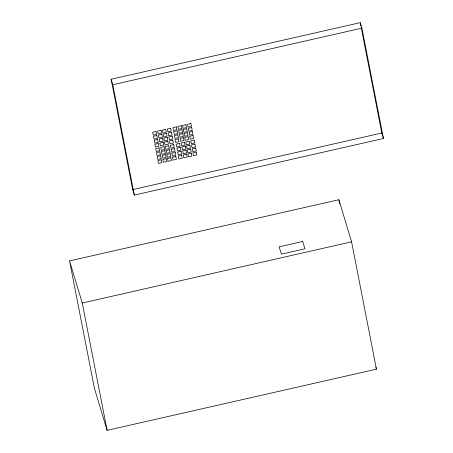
<?xml version="1.0" encoding="UTF-8"?>
<svg xmlns="http://www.w3.org/2000/svg" width="453" height="453" viewBox="0 0 453 453"><rect width="100%" height="100%" fill="white"/><g stroke="black" fill="none" stroke-linecap="round" stroke-linejoin="round"><path stroke-width="0.68" d="M111.132 79.247L360.254 22.65L361.913 28.143L383.448 138.499L134.326 195.096L132.672 189.603L111.132 79.247L112.791 84.739L134.326 195.096M112.791 84.739L361.913 28.143M132.672 189.603L381.794 133.006L383.448 138.499M69.552 260.905L338.872 199.722L351.585 241.834L376.437 369.167L107.112 430.35L94.4 388.238L69.552 260.905L82.265 303.017L107.112 430.35M82.265 303.017L351.585 241.834M375.831 367.162L376.437 369.167M360.254 22.65L360.933 26.121M361.205 27.508L381.794 133.006M338.872 199.722L339.682 203.873M181.285 125.685L177.916 126.449L178.471 129.281L181.834 128.516L181.285 125.685M156.081 131.523L152.712 132.287L153.267 135.113L156.63 134.348L156.081 131.523M161.064 130.345L157.695 131.11L158.25 133.941L161.613 133.176L161.064 130.345M176.296 126.863L172.933 127.627L173.482 130.453L176.851 129.688L176.296 126.863M185.923 124.739L182.559 125.504L183.108 128.335L186.477 127.57L185.923 124.739M190.906 123.567L187.542 124.332L188.091 127.157L191.46 126.393L190.906 123.567M165.702 129.399L162.338 130.17L162.887 132.995L166.257 132.231L165.702 129.399M170.69 128.227L167.321 128.992L167.876 131.817L171.24 131.053L170.69 128.227M182.055 129.671L178.686 130.436L179.241 133.267L182.604 132.497L182.055 129.671M156.851 135.509L153.482 136.274L154.037 139.099L157.401 138.335L156.851 135.509M161.834 134.331L158.465 135.096L159.02 137.927L162.384 137.163L161.834 134.331M177.072 130.843L173.703 131.613L174.258 134.439L177.621 133.675L177.072 130.843M186.693 128.726L183.329 129.49L183.878 132.321L187.248 131.557L186.693 128.726M191.681 127.553L188.312 128.318L188.867 131.144L192.231 130.379L191.681 127.553M166.478 133.386L163.108 134.15L163.663 136.982L167.027 136.217L166.478 133.386M171.461 132.214L168.091 132.978L168.646 135.804L172.01 135.039L171.461 132.214M177.831 134.796L174.467 135.56L175.017 138.392L178.386 137.621L177.831 134.796M182.819 133.618L179.45 134.382L180.005 137.214L183.369 136.449L182.819 133.618M157.616 139.456L154.246 140.22L154.801 143.052L158.165 142.287L157.616 139.456M162.599 138.278L159.23 139.043L159.784 141.874L163.148 141.109L162.599 138.278M172.225 136.16L168.856 136.925L169.411 139.756L172.774 138.992L172.225 136.16M187.457 132.678L184.094 133.442L184.643 136.268L188.012 135.504L187.457 132.678M192.44 131.5L189.077 132.265L189.626 135.096L192.995 134.331L192.44 131.5M167.236 137.338L163.873 138.103L164.422 140.928L167.791 140.164L167.236 137.338M178.437 138.833L175.073 139.598L175.622 142.429L178.992 141.664L178.437 138.833M183.42 137.655L180.056 138.42L180.605 141.251L183.975 140.487L183.42 137.655M158.216 143.493L154.852 144.258L155.402 147.089L158.771 146.325L158.216 143.493M163.199 142.316L159.835 143.08L160.385 145.911L163.754 145.147L163.199 142.316M172.825 140.198L169.462 140.962L170.011 143.794L173.38 143.029L172.825 140.198M188.063 136.715L184.694 137.48L185.249 140.305L188.618 139.541L188.063 136.715M193.046 135.538L189.682 136.302L190.232 139.133L193.601 138.369L193.046 135.538M167.842 141.376L164.479 142.14L165.028 144.971L168.397 144.207L167.842 141.376M159.105 147.871L155.741 148.635L156.291 151.461L159.66 150.696L159.105 147.871M164.088 146.693L160.724 147.457L161.274 150.288L164.643 149.524L164.088 146.693M168.731 145.747L165.362 146.512L165.917 149.343L169.286 148.578L168.731 145.747M173.714 144.575L170.351 145.339L170.9 148.165L174.269 147.401L173.714 144.575M179.524 143.386L176.155 144.15L176.71 146.976L180.073 146.211L179.524 143.386M184.507 142.208L181.138 142.972L181.693 145.804L185.062 145.034L184.507 142.208M194.133 140.09L190.764 140.855L191.319 143.68L194.682 142.916L194.133 140.09M189.15 141.262L185.781 142.027L186.336 144.858L189.699 144.094L189.15 141.262M159.875 151.857L156.511 152.621L157.061 155.447L160.43 154.683L159.875 151.857M164.858 150.679L161.495 151.444L162.044 154.275L165.413 153.51L164.858 150.679M169.501 149.733L166.138 150.498L166.687 153.329L170.056 152.565L169.501 149.733M174.484 148.561L171.121 149.326L171.67 152.151L175.039 151.387L174.484 148.561M180.294 147.367L176.93 148.137L177.48 150.962L180.849 150.198L180.294 147.367M185.277 146.194L181.913 146.959L182.463 149.784L185.832 149.02L185.277 146.194M194.903 144.071L191.534 144.841L192.089 147.667L195.458 146.902L194.903 144.071M189.92 145.249L186.551 146.013L187.106 148.844L190.47 148.08L189.92 145.249M160.639 155.804L157.276 156.568L157.825 159.399L161.194 158.635L160.639 155.804M165.622 154.626L162.259 155.39L162.808 158.222L166.177 157.457L165.622 154.626M175.249 152.508L171.885 153.273L172.434 156.104L175.804 155.339L175.249 152.508M170.266 153.686L166.897 154.45L167.451 157.276L170.815 156.511L170.266 153.686M186.041 150.141L182.672 150.906L183.227 153.737L186.596 152.972L186.041 150.141M181.058 151.319L177.689 152.083L178.244 154.915L181.608 154.145L181.058 151.319M190.685 149.201L187.316 149.966L187.87 152.791L191.234 152.027L190.685 149.201M195.668 148.023L192.299 148.788L192.853 151.619L196.217 150.849L195.668 148.023M161.245 159.841L157.876 160.605L158.431 163.437L161.795 162.672L161.245 159.841M166.228 158.663L162.859 159.428L163.414 162.259L166.778 161.495L166.228 158.663M175.855 156.545L172.485 157.31L173.04 160.141L176.404 159.377L175.855 156.545M170.872 157.723L167.502 158.488L168.057 161.319L171.421 160.549L170.872 157.723M186.647 154.179L183.278 154.943L183.833 157.774L187.197 157.01L186.647 154.179M181.664 155.356L178.295 156.121L178.85 158.952L182.214 158.188L181.664 155.356M191.285 153.239L187.921 154.003L188.471 156.829L191.84 156.064L191.285 153.239M196.274 152.061L192.904 152.825L193.459 155.656L196.823 154.892L196.274 152.061M302.723 241.477L279.156 246.828L281.37 254.156L304.931 248.799L302.723 241.477"/></g></svg>
